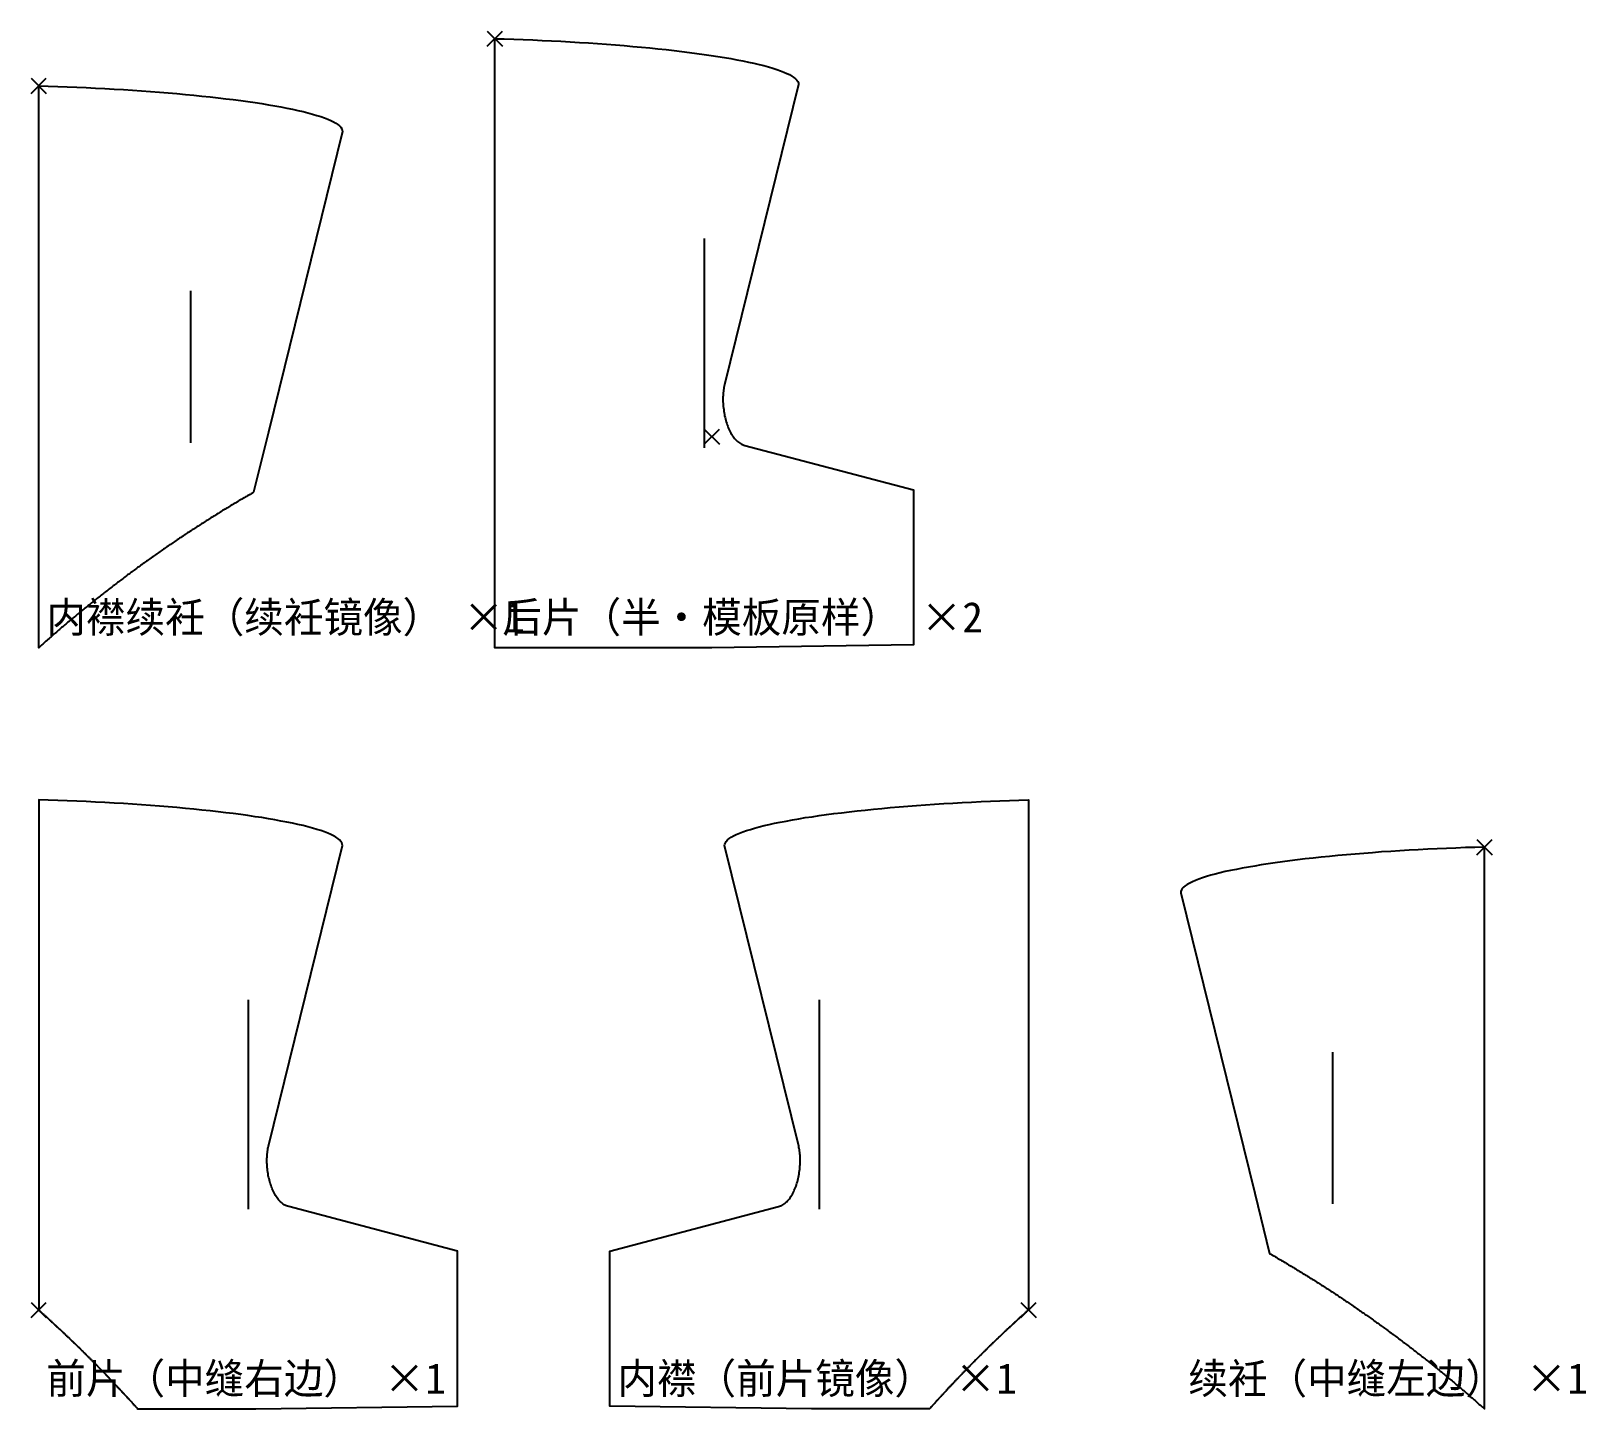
# Model space of a CAD drawing. Header units: millimetres. Extents: x 410 to 2452, y 420 to 2230.
import ezdxf

# ---------------------------------------------------------------- set-up
doc = ezdxf.new("R2010")
doc.units = ezdxf.units.MM
for name, color, linetype in [('CUT_轮廓', 7, 'Continuous'), ('GRAIN_布纹', 3, 'Continuous'), ('NOTCH_刀口', 1, 'Continuous'), ('TEXT_文字', 5, 'Continuous')]:
    doc.layers.add(name, color=color, linetype=linetype)

msp = doc.modelspace()

# ---------------------------------------------------------------- linework, layer by layer
at = {"layer": 'CUT_轮廓'}
for points in [[(1019, 2220), (1031.5, 2219.7), (1044, 2219.3), (1056.5, 2218.8), (1068.9, 2218.3), (1081.3, 2217.8), (1093.6, 2217.2), (1105.9, 2216.6), (1118.1, 2215.9), (1130.2, 2215.2), (1142.2, 2214.4), (1154.1, 2213.6), (1165.9, 2212.7), (1177.5, 2211.8), (1189, 2210.9), (1200.4, 2209.9), (1211.6, 2208.9), (1222.6, 2207.8), (1233.4, 2206.7), (1244, 2205.6), (1254.5, 2204.4), (1264.7, 2203.2), (1274.6, 2202), (1284.4, 2200.7), (1293.9, 2199.4), (1303.1, 2198), (1312.1, 2196.7), (1320.7, 2195.2), (1329.1, 2193.8), (1337.2, 2192.3), (1344.9, 2190.8), (1352.4, 2189.3), (1359.4, 2187.8), (1366.2, 2186.2), (1372.6, 2184.6), (1378.6, 2183), (1384.2, 2181.3), (1389.4, 2179.7), (1394.3, 2178), (1398.7, 2176.2), (1402.7, 2174.5), (1406.2, 2172.8), (1409.3, 2171), (1412, 2169.2), (1414.2, 2167.4), (1415.9, 2165.6), (1417.1, 2163.7), (1417.8, 2161.9), (1418, 2160), (1320.7, 1765.2), (1320.4, 1763.6), (1320, 1761.9), (1319.8, 1760.2), (1319.5, 1758.5), (1319.3, 1756.7), (1319.1, 1754.9), (1319, 1753), (1318.9, 1751.1), (1318.8, 1749.1), (1318.8, 1747.2), (1318.8, 1745.2), (1318.8, 1743.1), (1318.9, 1741.1), (1319.1, 1739.1), (1319.2, 1737), (1319.4, 1734.9), (1319.7, 1732.9), (1320, 1730.8), (1320.3, 1728.7), (1320.6, 1726.7), (1321, 1724.6), (1321.5, 1722.6), (1322, 1720.5), (1322.5, 1718.5), (1323.1, 1716.6), (1323.7, 1714.6), (1324.3, 1712.7), (1325, 1710.8), (1325.7, 1709), (1326.5, 1707.2), (1327.3, 1705.4), (1328.2, 1703.7), (1329, 1702), (1330, 1700.4), (1331, 1698.9), (1332, 1697.4), (1333, 1696), (1334.1, 1694.6), (1335.3, 1693.4), (1336.5, 1692.2), (1337.7, 1691), (1339, 1690), (1340.3, 1689), (1341.6, 1688.2), (1343, 1687.4), (1344.5, 1686.8), (1346, 1686.2), (1347.5, 1685.7), (1569, 1627.3), (1569, 1423.7), (1304, 1420), (1069, 1420), (1019, 1420), (1019, 2220)], [(819, 2098), (721.7, 1703.2), (702.3, 1624.1), (700.7, 1623.2), (699.1, 1622.3), (697.6, 1621.4), (696, 1620.5), (694.4, 1619.6), (692.8, 1618.7), (691.3, 1617.8), (689.7, 1616.8), (688.1, 1615.9), (686.6, 1615), (685, 1614.1), (683.4, 1613.2), (681.9, 1612.2), (680.3, 1611.3), (678.8, 1610.4), (677.2, 1609.4), (675.6, 1608.5), (674.1, 1607.6), (672.5, 1606.6), (671, 1605.7), (669.4, 1604.7), (667.9, 1603.8), (666.3, 1602.9), (664.7, 1601.9), (663.2, 1601), (661.6, 1600), (660.1, 1599.1), (658.5, 1598.1), (657, 1597.2), (655.5, 1596.2), (653.9, 1595.2), (652.4, 1594.3), (650.8, 1593.3), (649.3, 1592.4), (647.7, 1591.4), (646.2, 1590.4), (644.7, 1589.5), (643.1, 1588.5), (641.6, 1587.5), (640.1, 1586.5), (638.5, 1585.6), (637, 1584.6), (635.5, 1583.6), (633.9, 1582.6), (632.4, 1581.7), (630.9, 1580.7), (629.3, 1579.7), (627.8, 1578.7), (626.3, 1577.7), (624.8, 1576.7), (623.2, 1575.7), (621.7, 1574.7), (620.2, 1573.7), (618.7, 1572.8), (617.2, 1571.8), (615.6, 1570.8), (614.1, 1569.8), (612.6, 1568.8), (611.1, 1567.7), (609.6, 1566.7), (608.1, 1565.7), (606.5, 1564.7), (605, 1563.7), (603.5, 1562.7), (602, 1561.7), (600.5, 1560.7), (599, 1559.7), (597.5, 1558.6), (596, 1557.6), (594.5, 1556.6), (593, 1555.6), (591.5, 1554.5), (590, 1553.5), (588.5, 1552.5), (587, 1551.5), (585.5, 1550.4), (584, 1549.4), (582.5, 1548.4), (581, 1547.3), (579.5, 1546.3), (578, 1545.2), (576.5, 1544.2), (575.1, 1543.2), (573.6, 1542.1), (572.1, 1541.1), (570.6, 1540), (569.1, 1539), (567.6, 1537.9), (566.1, 1536.9), (564.7, 1535.8), (563.2, 1534.7), (561.7, 1533.7), (560.2, 1532.6), (558.8, 1531.6), (557.3, 1530.5), (555.8, 1529.4), (554.3, 1528.4), (552.9, 1527.3), (551.4, 1526.2), (549.9, 1525.2), (548.5, 1524.1), (547, 1523), (545.5, 1521.9), (544.1, 1520.9), (542.6, 1519.8), (541.1, 1518.7), (539.7, 1517.6), (538.2, 1516.5), (536.8, 1515.5), (535.3, 1514.4), (533.8, 1513.3), (532.4, 1512.2), (530.9, 1511.1), (529.5, 1510), (528, 1508.9), (526.6, 1507.8), (525.1, 1506.7), (523.7, 1505.6), (522.2, 1504.5), (520.8, 1503.4), (519.4, 1502.3), (517.9, 1501.2), (516.5, 1500.1), (515, 1499), (513.6, 1497.9), (512.2, 1496.8), (510.7, 1495.7), (509.3, 1494.5), (507.8, 1493.4), (506.4, 1492.3), (505, 1491.2), (503.6, 1490.1), (502.1, 1488.9), (500.7, 1487.8), (499.3, 1486.7), (497.8, 1485.6), (496.4, 1484.4), (495, 1483.3), (493.6, 1482.2), (492.2, 1481), (490.7, 1479.9), (489.3, 1478.8), (487.9, 1477.6), (486.5, 1476.5), (485.1, 1475.3), (483.7, 1474.2), (482.2, 1473.1), (480.8, 1471.9), (479.4, 1470.8), (478, 1469.6), (476.6, 1468.5), (475.2, 1467.3), (473.8, 1466.2), (472.4, 1465), (471, 1463.9), (469.6, 1462.7), (468.2, 1461.5), (466.8, 1460.4), (465.4, 1459.2), (464, 1458), (462.6, 1456.9), (461.2, 1455.7), (459.8, 1454.5), (458.4, 1453.4), (457, 1452.2), (455.6, 1451), (454.3, 1449.9), (452.9, 1448.7), (451.5, 1447.5), (450.1, 1446.3), (448.7, 1445.1), (447.3, 1444), (446, 1442.8), (444.6, 1441.6), (443.2, 1440.4), (441.8, 1439.2), (440.5, 1438), (439.1, 1436.8), (437.7, 1435.6), (436.3, 1434.4), (435, 1433.3), (433.6, 1432.1), (432.2, 1430.9), (430.9, 1429.7), (429.5, 1428.5), (428.1, 1427.3), (426.8, 1426), (425.4, 1424.8), (424.1, 1423.6), (422.7, 1422.4), (421.4, 1421.2), (420, 1420), (420, 1420), (420, 2158), (432.5, 2157.7), (445, 2157.3), (457.5, 2156.8), (469.9, 2156.3), (482.3, 2155.8), (494.6, 2155.2), (506.9, 2154.6), (519.1, 2153.9), (531.2, 2153.2), (543.2, 2152.4), (555.1, 2151.6), (566.9, 2150.7), (578.5, 2149.8), (590, 2148.9), (601.4, 2147.9), (612.6, 2146.9), (623.6, 2145.8), (634.4, 2144.7), (645, 2143.6), (655.5, 2142.4), (665.7, 2141.2), (675.6, 2140), (685.4, 2138.7), (694.9, 2137.4), (704.1, 2136), (713.1, 2134.7), (721.7, 2133.2), (730.1, 2131.8), (738.2, 2130.3), (745.9, 2128.8), (753.4, 2127.3), (760.4, 2125.8), (767.2, 2124.2), (773.6, 2122.6), (779.6, 2121), (785.2, 2119.3), (790.4, 2117.7), (795.3, 2116), (799.7, 2114.2), (803.7, 2112.5), (807.2, 2110.8), (810.3, 2109), (813, 2107.2), (815.2, 2105.4), (816.9, 2103.6), (818.1, 2101.7), (818.8, 2099.9), (819, 2098)], [(420, 550), (420.7, 549.4), (421.4, 548.7), (422.1, 548.1), (422.9, 547.4), (423.6, 546.8), (424.3, 546.2), (425, 545.5), (425.7, 544.9), (426.4, 544.2), (427.1, 543.6), (427.8, 542.9), (428.5, 542.3), (429.2, 541.7), (430, 541), (430.7, 540.4), (431.4, 539.7), (432.1, 539.1), (432.8, 538.4), (433.5, 537.8), (434.2, 537.1), (434.9, 536.5), (435.6, 535.8), (436.3, 535.2), (437, 534.5), (437.7, 533.9), (438.4, 533.2), (439.1, 532.6), (439.8, 531.9), (440.5, 531.3), (441.2, 530.6), (441.9, 530), (442.6, 529.3), (443.3, 528.7), (444, 528), (444.8, 527.4), (445.5, 526.7), (446.2, 526.1), (446.9, 525.4), (447.6, 524.8), (448.2, 524.1), (448.9, 523.5), (449.6, 522.8), (450.3, 522.1), (451, 521.5), (451.7, 520.8), (452.4, 520.2), (453.1, 519.5), (453.8, 518.9), (454.5, 518.2), (455.2, 517.5), (455.9, 516.9), (456.6, 516.2), (457.3, 515.6), (458, 514.9), (458.7, 514.2), (459.4, 513.6), (460.1, 512.9), (460.8, 512.2), (461.5, 511.6), (462.2, 510.9), (462.8, 510.3), (463.5, 509.6), (464.2, 508.9), (464.9, 508.3), (465.6, 507.6), (466.3, 506.9), (467, 506.3), (467.7, 505.6), (468.4, 504.9), (469, 504.3), (469.7, 503.6), (470.4, 502.9), (471.1, 502.3), (471.8, 501.6), (472.5, 500.9), (473.2, 500.3), (473.8, 499.6), (474.5, 498.9), (475.2, 498.2), (475.9, 497.6), (476.6, 496.9), (477.3, 496.2), (477.9, 495.6), (478.6, 494.9), (479.3, 494.2), (480, 493.5), (480.7, 492.9), (481.4, 492.2), (482, 491.5), (482.7, 490.8), (483.4, 490.2), (484.1, 489.5), (484.8, 488.8), (485.4, 488.1), (486.1, 487.5), (486.8, 486.8), (487.5, 486.1), (488.1, 485.4), (488.8, 484.8), (489.5, 484.1), (490.2, 483.4), (490.8, 482.7), (491.5, 482), (492.2, 481.4), (492.9, 480.7), (493.5, 480), (494.2, 479.3), (494.9, 478.6), (495.6, 477.9), (496.2, 477.3), (496.9, 476.6), (497.6, 475.9), (498.2, 475.2), (498.9, 474.5), (499.6, 473.8), (500.3, 473.2), (500.9, 472.5), (501.6, 471.8), (502.3, 471.1), (502.9, 470.4), (503.6, 469.7), (504.3, 469), (504.9, 468.4), (505.6, 467.7), (506.3, 467), (506.9, 466.3), (507.6, 465.6), (508.3, 464.9), (508.9, 464.2), (509.6, 463.5), (510.3, 462.8), (510.9, 462.2), (511.6, 461.5), (512.2, 460.8), (512.9, 460.1), (513.6, 459.4), (514.2, 458.7), (514.9, 458), (515.6, 457.3), (516.2, 456.6), (516.9, 455.9), (517.5, 455.2), (518.2, 454.5), (518.9, 453.8), (519.5, 453.1), (520.2, 452.4), (520.8, 451.7), (521.5, 451), (522.1, 450.3), (522.8, 449.6), (523.5, 448.9), (524.1, 448.2), (524.8, 447.6), (525.4, 446.9), (526.1, 446.2), (526.7, 445.5), (527.4, 444.8), (528, 444), (528.7, 443.3), (529.3, 442.6), (530, 441.9), (530.6, 441.2), (531.3, 440.5), (531.9, 439.8), (532.6, 439.1), (533.2, 438.4), (533.9, 437.7), (534.5, 437), (535.2, 436.3), (535.8, 435.6), (536.5, 434.9), (537.1, 434.2), (537.8, 433.5), (538.4, 432.8), (539.1, 432.1), (539.7, 431.4), (540.4, 430.7), (541, 430), (541.7, 429.2), (542.3, 428.5), (542.9, 427.8), (543.6, 427.1), (544.2, 426.4), (544.9, 425.7), (545.5, 425), (546.2, 424.3), (546.8, 423.6), (547.4, 422.9), (548.1, 422.1), (548.7, 421.4), (549.4, 420.7), (550, 420), (705, 420), (970, 423.7), (970, 627.3), (748.5, 685.7), (747, 686.2), (745.5, 686.8), (744, 687.4), (742.6, 688.2), (741.3, 689), (740, 690), (738.7, 691), (737.5, 692.2), (736.3, 693.4), (735.1, 694.6), (734, 696), (733, 697.4), (732, 698.9), (731, 700.4), (730, 702), (729.2, 703.7), (728.3, 705.4), (727.5, 707.2), (726.7, 709), (726, 710.8), (725.3, 712.7), (724.7, 714.6), (724.1, 716.6), (723.5, 718.5), (723, 720.5), (722.5, 722.6), (722, 724.6), (721.6, 726.7), (721.3, 728.7), (721, 730.8), (720.7, 732.9), (720.4, 734.9), (720.2, 737), (720.1, 739.1), (719.9, 741.1), (719.8, 743.1), (719.8, 745.2), (719.8, 747.2), (719.8, 749.1), (719.9, 751.1), (720, 753), (720.1, 754.9), (720.3, 756.7), (720.5, 758.5), (720.8, 760.2), (721, 761.9), (721.4, 763.6), (721.7, 765.2), (819, 1160), (818.8, 1161.9), (818.1, 1163.7), (816.9, 1165.6), (815.2, 1167.4), (813, 1169.2), (810.3, 1171), (807.2, 1172.8), (803.7, 1174.5), (799.7, 1176.2), (795.3, 1178), (790.4, 1179.7), (785.2, 1181.3), (779.6, 1183), (773.6, 1184.6), (767.2, 1186.2), (760.4, 1187.8), (753.4, 1189.3), (745.9, 1190.8), (738.2, 1192.3), (730.1, 1193.8), (721.7, 1195.2), (713.1, 1196.7), (704.1, 1198), (694.9, 1199.4), (685.4, 1200.7), (675.6, 1202), (665.7, 1203.2), (655.5, 1204.4), (645, 1205.6), (634.4, 1206.7), (623.6, 1207.8), (612.6, 1208.9), (601.4, 1209.9), (590, 1210.9), (578.5, 1211.8), (566.9, 1212.7), (555.1, 1213.6), (543.2, 1214.4), (531.2, 1215.2), (519.1, 1215.9), (506.9, 1216.6), (494.6, 1217.2), (482.3, 1217.8), (469.9, 1218.3), (457.5, 1218.8), (445, 1219.3), (432.5, 1219.7), (420, 1220), (420, 550)], [(1720, 550), (1719.3, 549.4), (1718.6, 548.7), (1717.9, 548.1), (1717.1, 547.4), (1716.4, 546.8), (1715.7, 546.2), (1715, 545.5), (1714.3, 544.9), (1713.6, 544.2), (1712.9, 543.6), (1712.2, 542.9), (1711.5, 542.3), (1710.8, 541.7), (1710, 541), (1709.3, 540.4), (1708.6, 539.7), (1707.9, 539.1), (1707.2, 538.4), (1706.5, 537.8), (1705.8, 537.1), (1705.1, 536.5), (1704.4, 535.8), (1703.7, 535.2), (1703, 534.5), (1702.3, 533.9), (1701.6, 533.2), (1700.9, 532.6), (1700.2, 531.9), (1699.5, 531.3), (1698.8, 530.6), (1698.1, 530), (1697.4, 529.3), (1696.7, 528.7), (1696, 528), (1695.2, 527.4), (1694.5, 526.7), (1693.8, 526.1), (1693.1, 525.4), (1692.4, 524.8), (1691.8, 524.1), (1691.1, 523.5), (1690.4, 522.8), (1689.7, 522.1), (1689, 521.5), (1688.3, 520.8), (1687.6, 520.2), (1686.9, 519.5), (1686.2, 518.9), (1685.5, 518.2), (1684.8, 517.5), (1684.1, 516.9), (1683.4, 516.2), (1682.7, 515.6), (1682, 514.9), (1681.3, 514.2), (1680.6, 513.6), (1679.9, 512.9), (1679.2, 512.2), (1678.5, 511.6), (1677.8, 510.9), (1677.2, 510.3), (1676.5, 509.6), (1675.8, 508.9), (1675.1, 508.3), (1674.4, 507.6), (1673.7, 506.9), (1673, 506.3), (1672.3, 505.6), (1671.6, 504.9), (1671, 504.3), (1670.3, 503.6), (1669.6, 502.9), (1668.9, 502.3), (1668.2, 501.6), (1667.5, 500.9), (1666.8, 500.3), (1666.2, 499.6), (1665.5, 498.9), (1664.8, 498.2), (1664.1, 497.6), (1663.4, 496.9), (1662.7, 496.2), (1662.1, 495.6), (1661.4, 494.9), (1660.7, 494.2), (1660, 493.5), (1659.3, 492.9), (1658.6, 492.2), (1658, 491.5), (1657.3, 490.8), (1656.6, 490.2), (1655.9, 489.5), (1655.2, 488.8), (1654.6, 488.1), (1653.9, 487.5), (1653.2, 486.8), (1652.5, 486.1), (1651.9, 485.4), (1651.2, 484.8), (1650.5, 484.1), (1649.8, 483.4), (1649.2, 482.7), (1648.5, 482), (1647.8, 481.4), (1647.1, 480.7), (1646.5, 480), (1645.8, 479.3), (1645.1, 478.6), (1644.4, 477.9), (1643.8, 477.3), (1643.1, 476.6), (1642.4, 475.9), (1641.8, 475.2), (1641.1, 474.5), (1640.4, 473.8), (1639.7, 473.2), (1639.1, 472.5), (1638.4, 471.8), (1637.7, 471.1), (1637.1, 470.4), (1636.4, 469.7), (1635.7, 469), (1635.1, 468.4), (1634.4, 467.7), (1633.7, 467), (1633.1, 466.3), (1632.4, 465.6), (1631.7, 464.9), (1631.1, 464.2), (1630.4, 463.5), (1629.7, 462.8), (1629.1, 462.2), (1628.4, 461.5), (1627.8, 460.8), (1627.1, 460.1), (1626.4, 459.4), (1625.8, 458.7), (1625.1, 458), (1624.4, 457.3), (1623.8, 456.6), (1623.1, 455.9), (1622.5, 455.2), (1621.8, 454.5), (1621.1, 453.8), (1620.5, 453.1), (1619.8, 452.4), (1619.2, 451.7), (1618.5, 451), (1617.9, 450.3), (1617.2, 449.6), (1616.5, 448.9), (1615.9, 448.2), (1615.2, 447.6), (1614.6, 446.9), (1613.9, 446.2), (1613.3, 445.5), (1612.6, 444.8), (1612, 444), (1611.3, 443.3), (1610.7, 442.6), (1610, 441.9), (1609.4, 441.2), (1608.7, 440.5), (1608.1, 439.8), (1607.4, 439.1), (1606.8, 438.4), (1606.1, 437.7), (1605.5, 437), (1604.8, 436.3), (1604.2, 435.6), (1603.5, 434.9), (1602.9, 434.2), (1602.2, 433.5), (1601.6, 432.8), (1600.9, 432.1), (1600.3, 431.4), (1599.6, 430.7), (1599, 430), (1598.3, 429.2), (1597.7, 428.5), (1597.1, 427.8), (1596.4, 427.1), (1595.8, 426.4), (1595.1, 425.7), (1594.5, 425), (1593.8, 424.3), (1593.2, 423.6), (1592.6, 422.9), (1591.9, 422.1), (1591.3, 421.4), (1590.6, 420.7), (1590, 420), (1435, 420), (1170, 423.7), (1170, 627.3), (1391.5, 685.7), (1393, 686.2), (1394.5, 686.8), (1396, 687.4), (1397.4, 688.2), (1398.7, 689), (1400, 690), (1401.3, 691), (1402.5, 692.2), (1403.7, 693.4), (1404.9, 694.6), (1406, 696), (1407, 697.4), (1408, 698.9), (1409, 700.4), (1410, 702), (1410.8, 703.7), (1411.7, 705.4), (1412.5, 707.2), (1413.3, 709), (1414, 710.8), (1414.7, 712.7), (1415.3, 714.6), (1415.9, 716.6), (1416.5, 718.5), (1417, 720.5), (1417.5, 722.6), (1418, 724.6), (1418.4, 726.7), (1418.7, 728.7), (1419, 730.8), (1419.3, 732.9), (1419.6, 734.9), (1419.8, 737), (1419.9, 739.1), (1420.1, 741.1), (1420.2, 743.1), (1420.2, 745.2), (1420.2, 747.2), (1420.2, 749.1), (1420.1, 751.1), (1420, 753), (1419.9, 754.9), (1419.7, 756.7), (1419.5, 758.5), (1419.2, 760.2), (1419, 761.9), (1418.6, 763.6), (1418.3, 765.2), (1321, 1160), (1321.2, 1161.9), (1321.9, 1163.7), (1323.1, 1165.6), (1324.8, 1167.4), (1327, 1169.2), (1329.7, 1171), (1332.8, 1172.8), (1336.3, 1174.5), (1340.3, 1176.2), (1344.7, 1178), (1349.6, 1179.7), (1354.8, 1181.3), (1360.4, 1183), (1366.4, 1184.6), (1372.8, 1186.2), (1379.6, 1187.8), (1386.6, 1189.3), (1394.1, 1190.8), (1401.8, 1192.3), (1409.9, 1193.8), (1418.3, 1195.2), (1426.9, 1196.7), (1435.9, 1198), (1445.1, 1199.4), (1454.6, 1200.7), (1464.4, 1202), (1474.3, 1203.2), (1484.5, 1204.4), (1495, 1205.6), (1505.6, 1206.7), (1516.4, 1207.8), (1527.4, 1208.9), (1538.6, 1209.9), (1550, 1210.9), (1561.5, 1211.8), (1573.1, 1212.7), (1584.9, 1213.6), (1596.8, 1214.4), (1608.8, 1215.2), (1620.9, 1215.9), (1633.1, 1216.6), (1645.4, 1217.2), (1657.7, 1217.8), (1670.1, 1218.3), (1682.5, 1218.8), (1695, 1219.3), (1707.5, 1219.7), (1720, 1220), (1720, 550)], [(1920, 1098), (2017.3, 703.2), (2036.7, 624.1), (2038.3, 623.2), (2039.9, 622.3), (2041.4, 621.4), (2043, 620.5), (2044.6, 619.6), (2046.2, 618.7), (2047.7, 617.8), (2049.3, 616.8), (2050.9, 615.9), (2052.4, 615), (2054, 614.1), (2055.6, 613.2), (2057.1, 612.2), (2058.7, 611.3), (2060.2, 610.4), (2061.8, 609.4), (2063.4, 608.5), (2064.9, 607.6), (2066.5, 606.6), (2068, 605.7), (2069.6, 604.7), (2071.1, 603.8), (2072.7, 602.9), (2074.3, 601.9), (2075.8, 601), (2077.4, 600), (2078.9, 599.1), (2080.5, 598.1), (2082, 597.2), (2083.5, 596.2), (2085.1, 595.2), (2086.6, 594.3), (2088.2, 593.3), (2089.7, 592.4), (2091.3, 591.4), (2092.8, 590.4), (2094.3, 589.5), (2095.9, 588.5), (2097.4, 587.5), (2098.9, 586.5), (2100.5, 585.6), (2102, 584.6), (2103.5, 583.6), (2105.1, 582.6), (2106.6, 581.7), (2108.1, 580.7), (2109.7, 579.7), (2111.2, 578.7), (2112.7, 577.7), (2114.2, 576.7), (2115.8, 575.7), (2117.3, 574.7), (2118.8, 573.7), (2120.3, 572.8), (2121.8, 571.8), (2123.4, 570.8), (2124.9, 569.8), (2126.4, 568.8), (2127.9, 567.7), (2129.4, 566.7), (2130.9, 565.7), (2132.5, 564.7), (2134, 563.7), (2135.5, 562.7), (2137, 561.7), (2138.5, 560.7), (2140, 559.7), (2141.5, 558.6), (2143, 557.6), (2144.5, 556.6), (2146, 555.6), (2147.5, 554.5), (2149, 553.5), (2150.5, 552.5), (2152, 551.5), (2153.5, 550.4), (2155, 549.4), (2156.5, 548.4), (2158, 547.3), (2159.5, 546.3), (2161, 545.2), (2162.5, 544.2), (2163.9, 543.2), (2165.4, 542.1), (2166.9, 541.1), (2168.4, 540), (2169.9, 539), (2171.4, 537.9), (2172.9, 536.9), (2174.3, 535.8), (2175.8, 534.7), (2177.3, 533.7), (2178.8, 532.6), (2180.2, 531.6), (2181.7, 530.5), (2183.2, 529.4), (2184.7, 528.4), (2186.1, 527.3), (2187.6, 526.2), (2189.1, 525.2), (2190.5, 524.1), (2192, 523), (2193.5, 521.9), (2194.9, 520.9), (2196.4, 519.8), (2197.9, 518.7), (2199.3, 517.6), (2200.8, 516.5), (2202.2, 515.5), (2203.7, 514.4), (2205.2, 513.3), (2206.6, 512.2), (2208.1, 511.1), (2209.5, 510), (2211, 508.9), (2212.4, 507.8), (2213.9, 506.7), (2215.3, 505.6), (2216.8, 504.5), (2218.2, 503.4), (2219.6, 502.3), (2221.1, 501.2), (2222.5, 500.1), (2224, 499), (2225.4, 497.9), (2226.8, 496.8), (2228.3, 495.7), (2229.7, 494.5), (2231.2, 493.4), (2232.6, 492.3), (2234, 491.2), (2235.4, 490.1), (2236.9, 488.9), (2238.3, 487.8), (2239.7, 486.7), (2241.2, 485.6), (2242.6, 484.4), (2244, 483.3), (2245.4, 482.2), (2246.8, 481), (2248.3, 479.9), (2249.7, 478.8), (2251.1, 477.6), (2252.5, 476.5), (2253.9, 475.3), (2255.3, 474.2), (2256.8, 473.1), (2258.2, 471.9), (2259.6, 470.8), (2261, 469.6), (2262.4, 468.5), (2263.8, 467.3), (2265.2, 466.2), (2266.6, 465), (2268, 463.9), (2269.4, 462.7), (2270.8, 461.5), (2272.2, 460.4), (2273.6, 459.2), (2275, 458), (2276.4, 456.9), (2277.8, 455.7), (2279.2, 454.5), (2280.6, 453.4), (2282, 452.2), (2283.4, 451), (2284.7, 449.9), (2286.1, 448.7), (2287.5, 447.5), (2288.9, 446.3), (2290.3, 445.1), (2291.7, 444), (2293, 442.8), (2294.4, 441.6), (2295.8, 440.4), (2297.2, 439.2), (2298.5, 438), (2299.9, 436.8), (2301.3, 435.6), (2302.7, 434.4), (2304, 433.3), (2305.4, 432.1), (2306.8, 430.9), (2308.1, 429.7), (2309.5, 428.5), (2310.9, 427.3), (2312.2, 426), (2313.6, 424.8), (2314.9, 423.6), (2316.3, 422.4), (2317.6, 421.2), (2319, 420), (2319, 420), (2319, 1158), (2306.5, 1157.7), (2294, 1157.3), (2281.5, 1156.8), (2269.1, 1156.3), (2256.7, 1155.8), (2244.4, 1155.2), (2232.1, 1154.6), (2219.9, 1153.9), (2207.8, 1153.2), (2195.8, 1152.4), (2183.9, 1151.6), (2172.1, 1150.7), (2160.5, 1149.8), (2149, 1148.9), (2137.6, 1147.9), (2126.4, 1146.9), (2115.4, 1145.8), (2104.6, 1144.7), (2094, 1143.6), (2083.5, 1142.4), (2073.3, 1141.2), (2063.4, 1140), (2053.6, 1138.7), (2044.1, 1137.4), (2034.9, 1136), (2025.9, 1134.7), (2017.3, 1133.2), (2008.9, 1131.8), (2000.8, 1130.3), (1993.1, 1128.8), (1985.6, 1127.3), (1978.6, 1125.8), (1971.8, 1124.2), (1965.4, 1122.6), (1959.4, 1121), (1953.8, 1119.3), (1948.6, 1117.7), (1943.7, 1116), (1939.3, 1114.2), (1935.3, 1112.5), (1931.8, 1110.8), (1928.7, 1109), (1926, 1107.2), (1923.8, 1105.4), (1922.1, 1103.6), (1920.9, 1101.7), (1920.2, 1099.9), (1920, 1098)]]:
    msp.add_lwpolyline(points, close=True, dxfattribs=at)
at = {"layer": 'GRAIN_布纹'}
for p, q in [((1294, 1957.5), (1294, 1682.5)), ((619.5, 1888.8), (619.5, 1689.2)), ((695, 957.5), (695, 682.5)), ((1445, 957.5), (1445, 682.5)), ((2119.5, 888.8), (2119.5, 689.2))]:
    msp.add_line(p, q, dxfattribs=at)
at = {"layer": 'NOTCH_刀口'}
for p, q in [((1009, 2210), (1029, 2230)), ((1009, 2230), (1029, 2210)), ((410, 2148), (430, 2168)), ((410, 2168), (430, 2148)), ((1294, 1687.2), (1314, 1707.2)), ((1294, 1707.2), (1314, 1687.2)), ((2309, 1148), (2329, 1168)), ((2309, 1168), (2329, 1148)), ((410, 540), (430, 560)), ((410, 560), (430, 540)), ((1710, 540), (1730, 560)), ((1710, 560), (1730, 540))]:
    msp.add_line(p, q, dxfattribs=at)

# ---------------------------------------------------------------- texts
at = {"layer": 'TEXT_文字'}
for s, p in [('内襟续衽（续衽镜像） ×1', (430, 1440)), ('后片（半·模板原样） ×2', (1029, 1440)), ('前片（中缝右边） ×1', (430, 440)), ('内襟（前片镜像） ×1', (1180, 440)), ('续衽（中缝左边） ×1', (1930, 440))]:
    msp.add_text(s, height=40, dxfattribs=at).set_placement(p)

doc.saveas('drawing.dxf')
